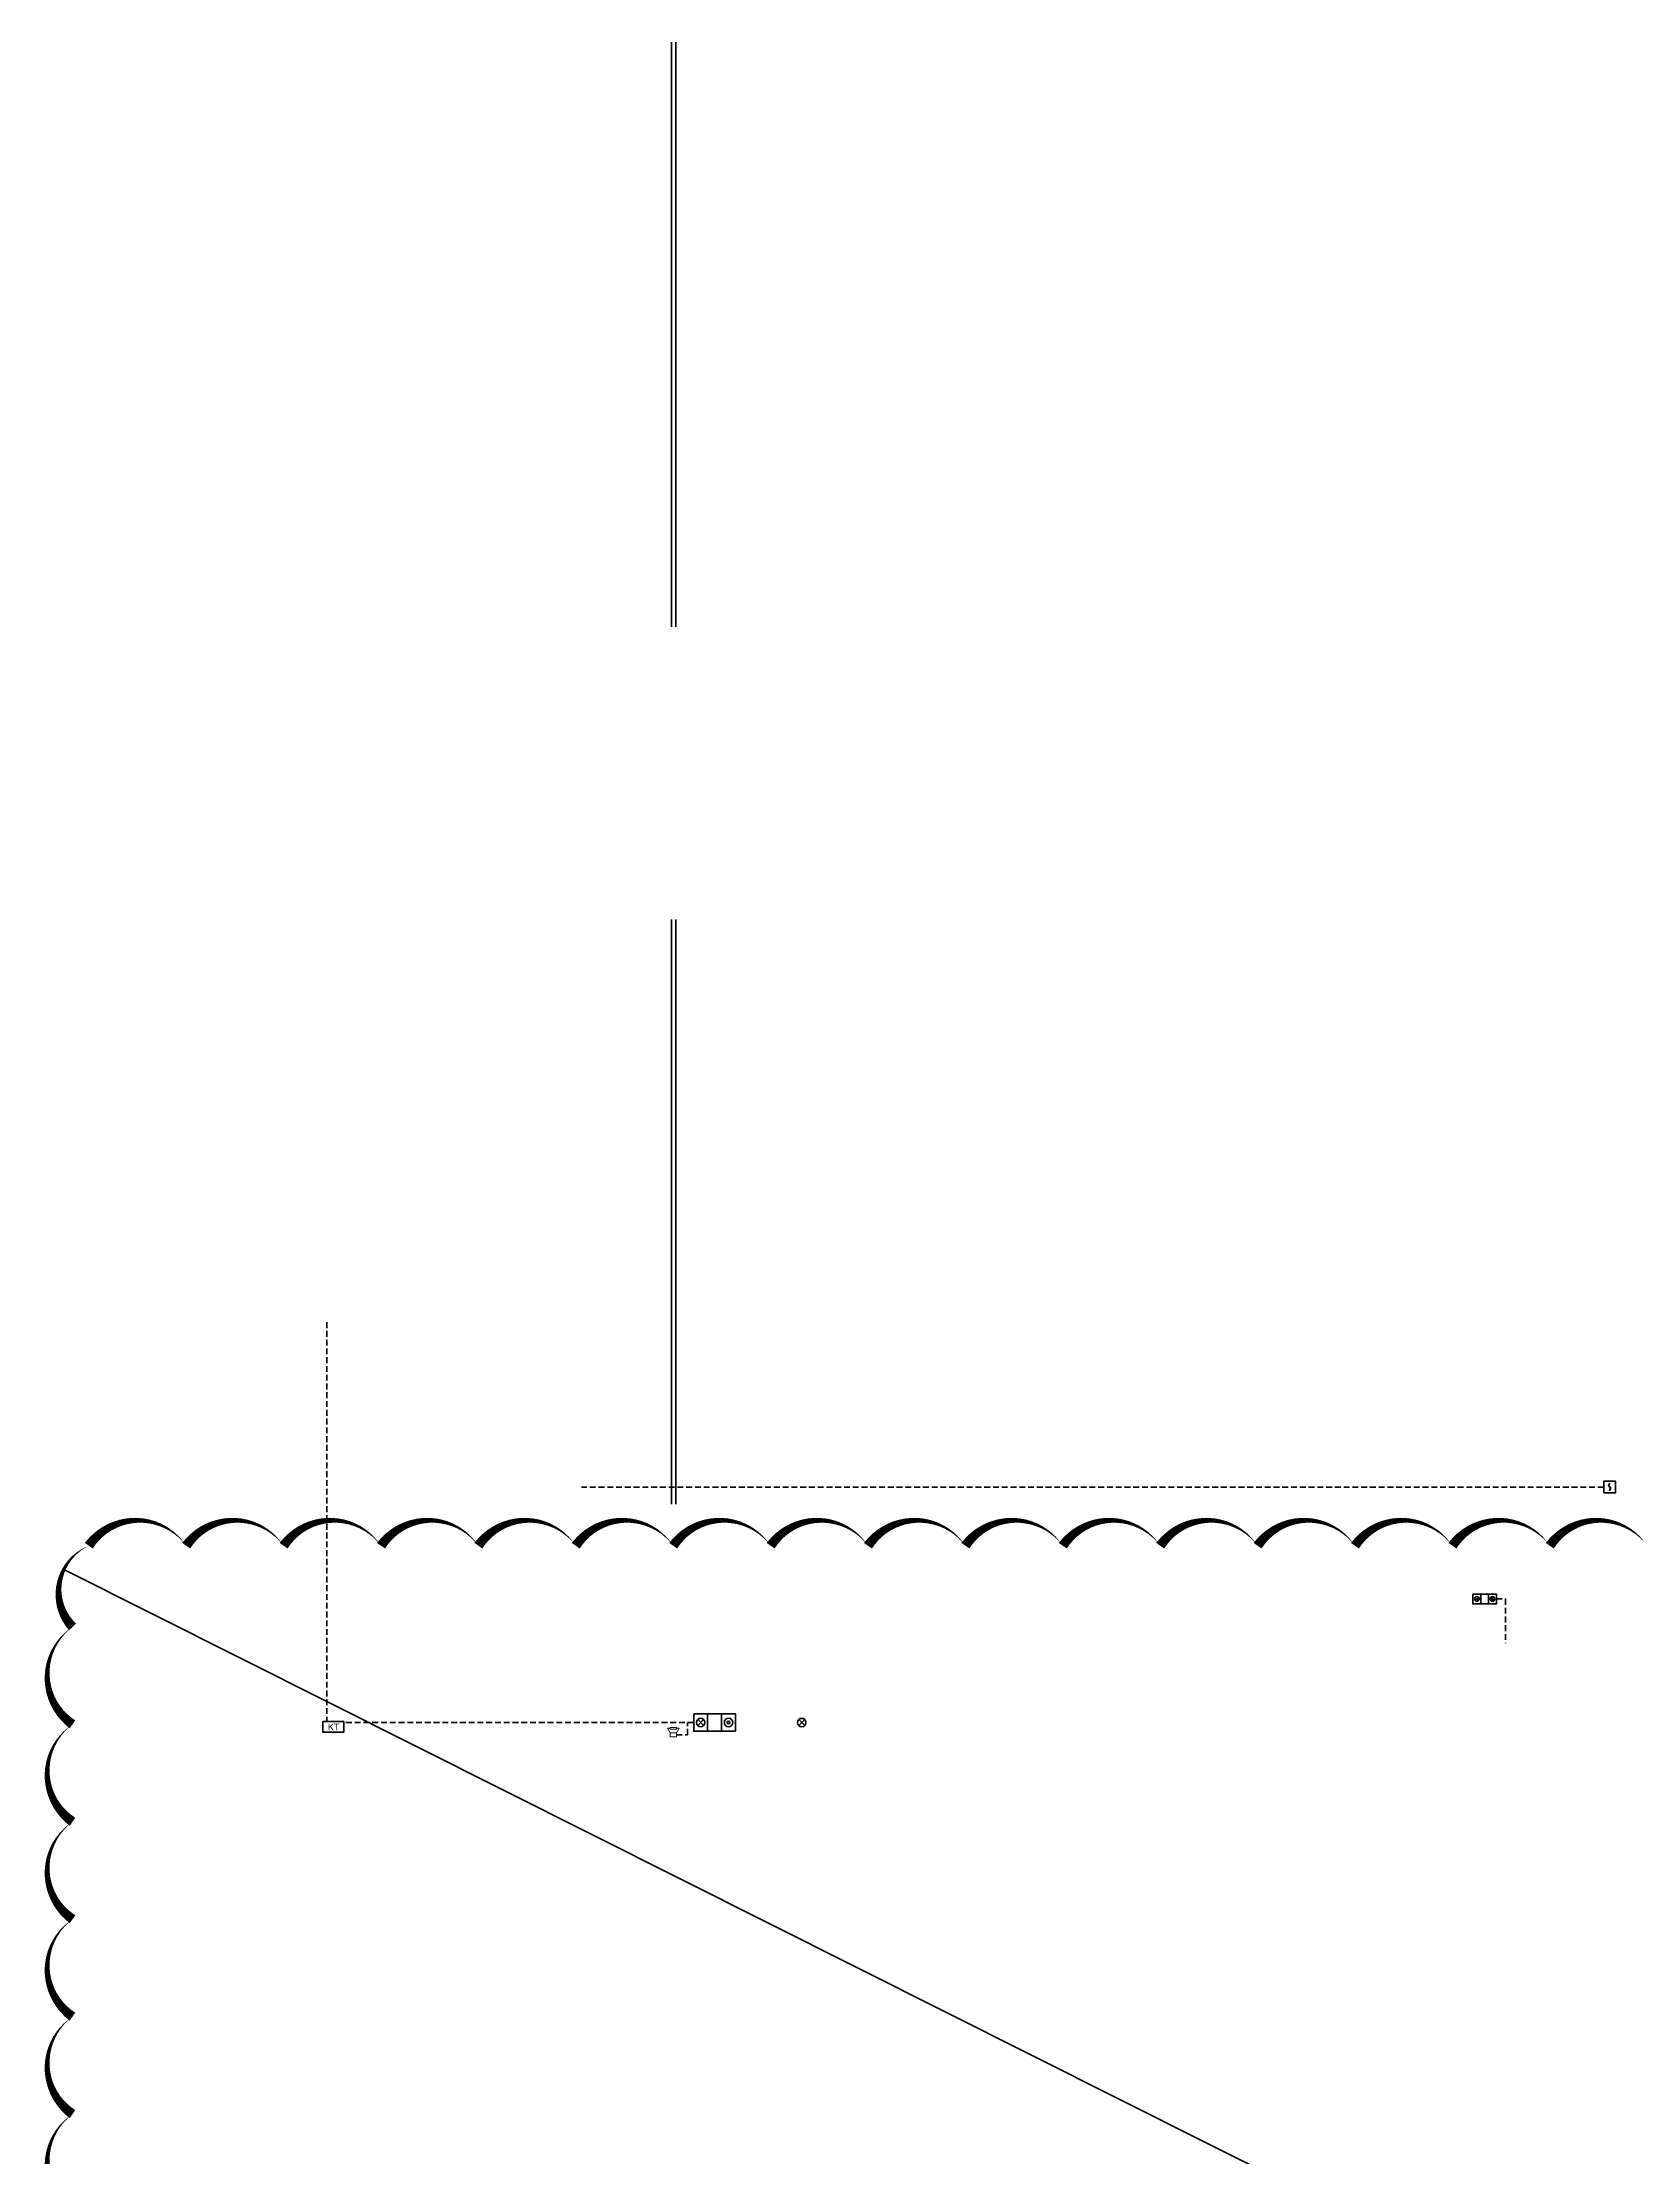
# Model space of a CAD drawing. Header units: millimetres. Extents: x 1109421 to 1726579, y -247837 to 144927.
# Drawn here: x 1114675 to 1196525, y 36388 to 144927 of the extents above; entities that cross this region are included whole.
import ezdxf

# ---------------------------------------------------------------- set-up
doc = ezdxf.new("R2010")
doc.units = ezdxf.units.MM
doc.header["$LTSCALE"] = 600
doc.header["$MEASUREMENT"] = 0
doc.set_wipeout_variables(frame=1)
doc.linetypes.add('DASHED', pattern=[0.75, 0.5, -0.25])
doc.linetypes.add('HIDDEN', pattern=[0.375, 0.25, -0.125])
doc.layers.get('0').update_dxf_attribs({"lineweight": 0})
for name, color, linetype, lineweight in [('cat1', 30, 'Continuous', 50), ('MH CHI TIET PHU', 30, 'Continuous', 35), ('PCCC', 11, 'Continuous', 13), ('PCCC - BAOCHAY - THIETBI', 6, 'Continuous', 35), ('PCCC - CHUA CHAY - ONG D80', 30, 'Continuous', 35), ('PCCC-BAO CHAY - DAY', 3, 'DASHED', 35), ('PCCC-BAOCHAY-THIETBI', 6, 'Continuous', 35)]:
    doc.layers.add(name, color=color, linetype=linetype, lineweight=lineweight)
doc.styles.add('chu theo TCVN', font='arial.ttf')

# ---------------------------------------------------------------- blocks, each defined once
blk = doc.blocks.new('HOP KY THUAT')
at = {"layer": 'PCCC-BAOCHAY-THIETBI'}
blk.add_lwpolyline([(0, 4), (0, 0), (8, 0), (8, 4)], close=True, dxfattribs=at)
at = {"layer": 'PCCC-BAOCHAY-THIETBI', "style": 'chu theo TCVN'}
blk.add_text('KT', height=2.5, dxfattribs=at).set_placement((1.89, 0.69))
blk = doc.blocks.new('TO HOP')
blk.add_wipeout([(0, 3.33), (0, 0), (8, 0), (8, 3.33)])
at = {"layer": 'PCCC - BAOCHAY - THIETBI'}
for p, q in [((0.77, 2.23), (1.9, 1.1)), ((0.77, 1.1), (1.9, 2.23)), ((2.67, 3.33), (2.67, 0)), ((5.33, 3.33), (5.33, 0))]:
    blk.add_line(p, q, dxfattribs=at)
blk.add_lwpolyline([(0, 3.33), (0, 0), (8, 0), (8, 3.33)], close=True, dxfattribs=at)
for centre, radius in [((1.33, 1.67), 0.804), ((6.67, 1.67), 0.804), ((6.67, 1.67), 0.264)]:
    blk.add_circle(centre, radius, dxfattribs=at)
blk = doc.blocks.new('dau beam')
at = {"layer": 'PCCC', "ltscale": 10}
for p, q in [((2342170, -1329646), (2341908, -1329646)), ((2342176, -1330073), (2341908, -1329646)), ((2342176, -1330073), (2342176, -1330428)), ((2342176, -1330073), (2342741, -1330073)), ((2342176, -1330428), (2342741, -1330428)), ((2342741, -1330073), (2343008, -1329646)), ((2342741, -1330073), (2342741, -1330428)), ((2343008, -1329646), (2342747, -1329646))]:
    blk.add_line(p, q, dxfattribs=at)
blk.add_lwpolyline([(2342170, -1329571), (2342747, -1329571), (2342747, -1329722), (2342170, -1329722)], close=True, dxfattribs=at)
blk = doc.blocks.new('DAU BAO KHOI')
blk.add_wipeout([(-2, 2), (-2, -2), (2, -2), (2, 2)])
at = {"layer": 'PCCC - BAOCHAY - THIETBI'}
blk.add_lwpolyline([(-2, -2), (2, -2), (2, 2), (-2, 2)], close=True, dxfattribs=at)
for points in [[(0.15, 1.3), (-0.36, 0.73), (-0.18, 0.21), (0.16, -0.29), (-0.15, -1.3)], [(0.15, 1.3), (-0.22, 0.49), (0.27, -0.05), (-0.15, -1.3)]]:
    blk.add_spline(points, degree=3, dxfattribs=at)
blk = doc.blocks.new('den bao chay phong')
at = {"layer": 'PCCC - BAOCHAY - THIETBI'}
for p, q in [((1153511, 58869), (1153816, 58564)), ((1153511, 58564), (1153816, 58869))]:
    blk.add_line(p, q, dxfattribs=at)
blk.add_ellipse((1153663, 58716), major_axis=(152, 152), ratio=1, start_param=5.497787143781756, end_param=11.78097245096134, dxfattribs=at)

msp = doc.modelspace()

# ---------------------------------------------------------------- linework, layer by layer
at = {"layer": 'MH CHI TIET PHU', "linetype": 'HIDDEN', "ltscale": 200}
for p, q in [((1146978.3, 144927), (1146978.3, 58460.1)), ((1147199, 144927), (1147199, 58460.1))]:
    msp.add_line(p, q, dxfattribs=at)
at = {"layer": 'PCCC-BAO CHAY - DAY'}
for p, q in [((1129274.4, 79258.9), (1129274.4, 58765.3)), ((1194832.8, 70794.6), (1142357.3, 70794.6)), ((1189319, 65055), (1189795.7, 65055)), ((1189795.7, 65055), (1189795.7, 62794.6)), ((1148115.9, 58716.5), (1130148.9, 58716.5)), ((1147797.3, 58085.1), (1147797.3, 58716.5)), ((1147225.9, 58085.1), (1147797.3, 58085.1))]:
    msp.add_line(p, q, dxfattribs=at)

# ---------------------------------------------------------------- block references
at = {"layer": 'cat1'}
msp.add_blockref('den bao chay phong', (0, 0), dxfattribs=at)
at = {"layer": 'PCCC', "extrusion": (0, 0, -1), "xscale": 0.551470588427037, "yscale": 0.551470588427037, "zscale": -0.5514705882352943}
msp.add_blockref('dau beam', (-2438867.3, 791679.2), dxfattribs=at)
at = {"layer": 'PCCC-BAOCHAY-THIETBI', "xscale": 134.0073529412039, "yscale": 134.0073529412039, "zscale": 134.0073529412039}
msp.add_blockref('HOP KY THUAT', (1129076.8, 58229.3), dxfattribs=at)

# ---------------------------------------------------------------- next in the draw order: block references
at = {"layer": 'PCCC-BAOCHAY-THIETBI'}
for name, p, xscale, yscale, zscale in [('DAU BAO KHOI', (1195132.8, 70794.6), 150, 150, 150), ('TO HOP', (1188119, 64805), 150, 150, 150), ('TO HOP', (1148115.9, 58269.8), 268.0147058824077, 268.0147058824077, 268.0147058824077)]:
    msp.add_blockref(name, p, dxfattribs=dict(at, xscale=xscale, yscale=yscale, zscale=zscale))

# ---------------------------------------------------------------- next in the draw order: linework, layer by layer
at = {"layer": 'PCCC - CHUA CHAY - ONG D80'}
msp.add_lwpolyline([(1409337.3, -80686.3), (1115785.6, 66576.1)], dxfattribs=at)
at = {"layer": 'PCCC-BAO CHAY - DAY'}
msp.add_lwpolyline([(1197062.4, 67788.3, 0, 500, 0.52056705), (1192062.4, 67788.3, 0, 500, 0.52056705), (1187062.4, 67788.3, 0, 500, 0.52056705), (1182062.4, 67788.3, 0, 500, 0.52056705), (1177062.4, 67788.3, 0, 500, 0.52056705), (1172062.4, 67788.3, 0, 500, 0.52056705), (1167062.4, 67788.3, 0, 500, 0.52056705), (1162062.4, 67788.3, 0, 500, 0.52056705), (1157062.4, 67788.3, 0, 500, 0.52056705), (1152062.4, 67788.3, 0, 500, 0.52056705), (1147062.4, 67788.3, 0, 500, 0.52056705), (1142062.4, 67788.3, 0, 500, 0.52056705), (1137062.4, 67788.3, 0, 500, 0.52056705), (1132062.4, 67788.3, 0, 500, 0.52056705), (1127062.4, 67788.3, 0, 500, 0.52056705), (1122062.4, 67788.3, 0, 500, 0.52056705), (1117062.4, 67788.3, 0, 500, 0.52056705), (1116227.6, 63623.1, 0, 500, 0.52056705), (1116227.6, 58623.1, 0, 500, 0.52056705), (1116227.6, 53623.1, 0, 500, 0.52056705), (1116227.6, 48623.1, 0, 500, 0.52056705), (1116227.6, 43623.1, 0, 500, 0.52056705), (1116227.6, 38623.1, 0, 500, 0.52056705), (1116227.6, 33623.1, 0, 500, 0.52056705)], format="xyseb", dxfattribs=at)

doc.saveas('drawing.dxf')
